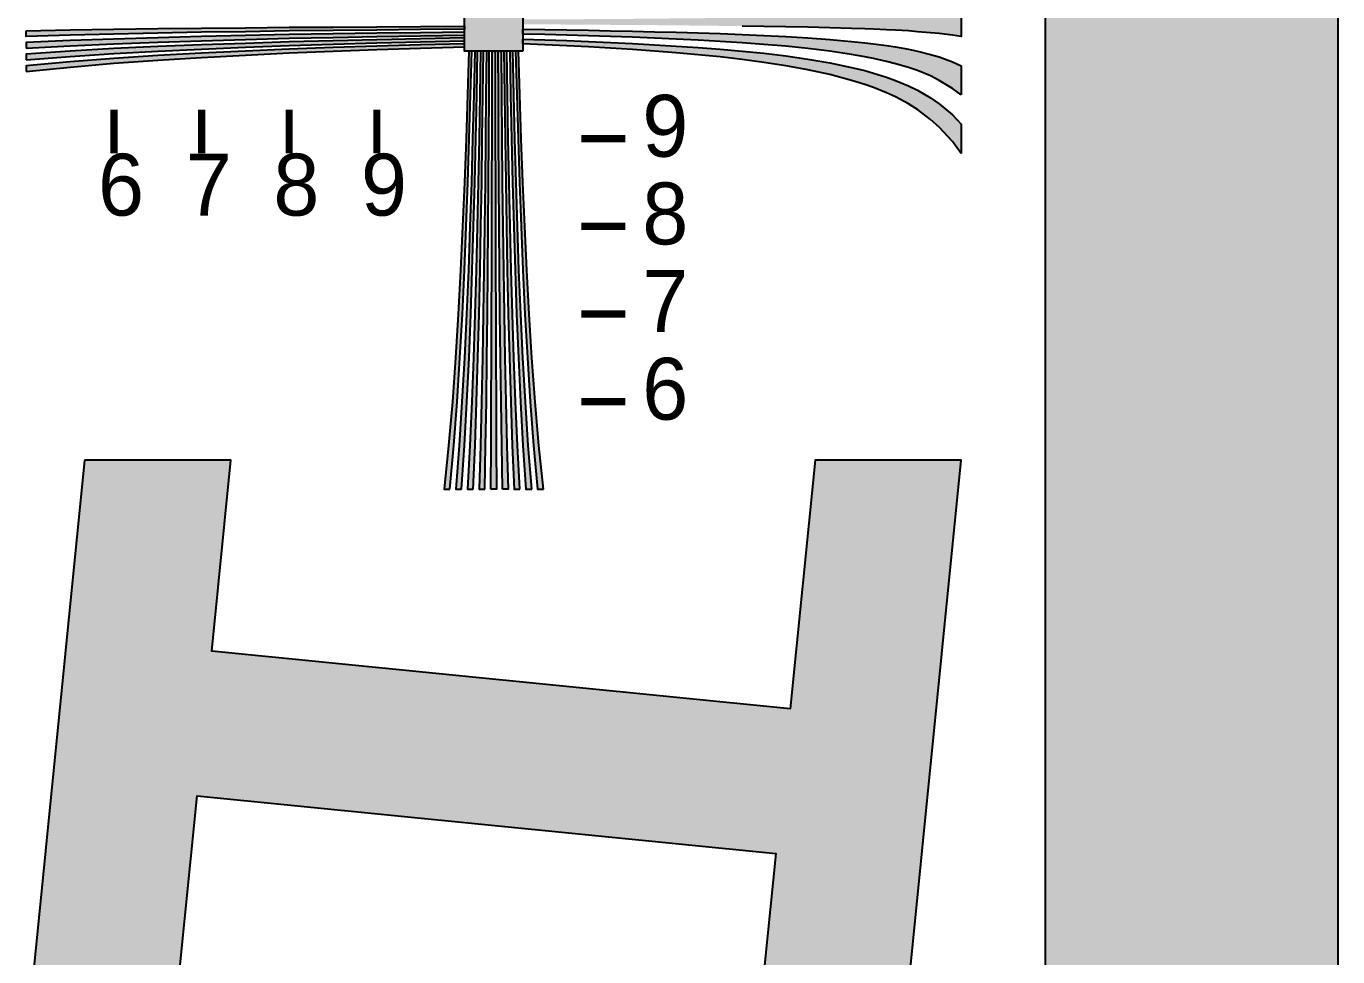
# Model space of a CAD drawing. Header units: millimetres. Extents: x 0 to 791, y 0 to 492.
# Drawn here: x 611.6 to 791.1, y 224.1 to 351.5 of the extents above; entities that cross this region are included whole.
import ezdxf

# ---------------------------------------------------------------- set-up
doc = ezdxf.new("R2010")
doc.units = ezdxf.units.MM
for name, color, linetype in [('FRAME', 7, 'Continuous'), ('LABELS', 7, 'Continuous'), ('PERIPHERY', 7, 'Continuous'), ('SFR', 7, 'Continuous')]:
    doc.layers.add(name, color=color, linetype=linetype)

msp = doc.modelspace()

# ---------------------------------------------------------------- hatches: boundary and pattern name
at = {"layer": 'FRAME', "true_color": 0x000000}
h = msp.add_hatch(color=7, dxfattribs=at)
h.dxf.hatch_style = 1
h.paths.add_polyline_path([(751.12, 452.12), (791.12, 452.12), (791.12, 52.13), (751.12, 52.13), (751.12, 452.12)])
at = {"layer": 'PERIPHERY', "true_color": 0x000000}
h = msp.add_hatch(color=7, dxfattribs=at)
h.dxf.hatch_style = 1
h.paths.add_polyline_path([(679.56, 348.13), (671.56, 348.13), (671.56, 356.12), (679.56, 356.12), (679.56, 348.13)])
h = msp.add_hatch(color=7, dxfattribs=at)
h.dxf.hatch_style = 1
h.paths.add_polyline_path([(739.56, 350.13), (738.36, 350.31), (736.56, 350.53), (735.36, 350.65), (733.56, 350.79), (732.36, 350.89), (730.56, 350.99), (729.36, 351.05), (727.56, 351.13), (726.36, 351.17), (724.56, 351.25), (721.56, 351.33), (718.56, 351.41), (715.56, 351.47), (712.56, 351.51), (709.56, 351.55), (706.56, 351.59), (703.56, 351.63), (700.56, 351.65), (697.56, 351.69), (694.56, 351.71), (691.56, 351.73), (688.56, 351.75), (685.56, 351.77), (682.56, 351.79), (679.56, 351.79), (679.56, 352.47), (682.56, 352.47), (685.56, 352.49), (688.56, 352.51), (691.56, 352.53), (694.56, 352.55), (697.56, 352.57), (700.56, 352.61), (703.56, 352.63), (706.56, 352.67), (709.56, 352.71), (712.56, 352.75), (715.56, 352.79), (718.56, 352.85), (721.56, 352.93), (724.56, 353.01), (726.36, 353.09), (727.56, 353.13), (729.36, 353.21), (730.56, 353.27), (732.36, 353.39), (733.56, 353.47), (735.36, 353.61), (736.56, 353.73), (738.36, 353.95), (739.56, 354.13), (739.56, 350.13)])
h = msp.add_hatch(color=7, dxfattribs=at)
h.dxf.hatch_style = 1
h.paths.add_polyline_path([(611.56, 350.93), (617.56, 351.03), (623.56, 351.13), (629.56, 351.21), (635.56, 351.27), (641.56, 351.33), (647.56, 351.39), (653.56, 351.43), (659.56, 351.47), (665.56, 351.49), (671.56, 351.53), (671.56, 351.13), (665.56, 351.07), (659.56, 351.01), (653.56, 350.95), (647.56, 350.89), (641.56, 350.79), (635.56, 350.71), (629.56, 350.59), (623.56, 350.47), (617.56, 350.31), (611.56, 350.13), (611.56, 350.93)])
h = msp.add_hatch(color=7, dxfattribs=at)
h.dxf.hatch_style = 1
h.paths.add_polyline_path([(611.56, 348.53), (617.56, 348.85), (623.56, 349.13), (629.56, 349.37), (635.56, 349.55), (641.56, 349.73), (647.56, 349.89), (653.56, 350.01), (659.56, 350.13), (665.56, 350.23), (671.56, 350.33), (671.56, 350.73), (665.56, 350.65), (659.56, 350.57), (653.56, 350.49), (647.56, 350.39), (641.56, 350.27), (635.56, 350.13), (629.56, 349.97), (623.56, 349.79), (617.56, 349.59), (611.56, 349.33), (611.56, 348.53)])
h = msp.add_hatch(color=7, dxfattribs=at)
h.dxf.hatch_style = 1
h.paths.add_polyline_path([(739.56, 342.13), (738.36, 343.03), (736.56, 344.13), (735.36, 344.73), (733.56, 345.47), (732.36, 345.89), (730.56, 346.41), (729.36, 346.73), (727.56, 347.13), (726.36, 347.37), (724.56, 347.69), (721.56, 348.13), (718.56, 348.49), (715.56, 348.79), (712.56, 349.05), (709.56, 349.27), (706.56, 349.47), (703.56, 349.63), (700.56, 349.77), (697.56, 349.91), (694.56, 350.03), (691.56, 350.13), (688.56, 350.23), (685.56, 350.31), (682.56, 350.39), (679.56, 350.47), (679.56, 351.13), (682.56, 351.09), (685.56, 351.03), (688.56, 350.99), (691.56, 350.93), (694.56, 350.87), (697.56, 350.79), (700.56, 350.71), (703.56, 350.63), (706.56, 350.53), (709.56, 350.41), (712.56, 350.29), (715.56, 350.13), (718.56, 349.95), (721.56, 349.73), (724.56, 349.47), (726.36, 349.27), (727.56, 349.13), (729.36, 348.89), (730.56, 348.71), (732.36, 348.39), (733.56, 348.13), (735.36, 347.69), (736.56, 347.33), (738.36, 346.67), (739.56, 346.13), (739.56, 342.13)])
h = msp.add_hatch(color=7, dxfattribs=at)
h.dxf.hatch_style = 1
h.paths.add_polyline_path([(611.56, 346.93), (617.56, 347.41), (623.56, 347.79), (629.56, 348.13), (635.56, 348.41), (641.56, 348.67), (647.56, 348.89), (653.56, 349.07), (659.56, 349.25), (665.56, 349.39), (671.56, 349.53), (671.56, 349.93), (665.56, 349.81), (659.56, 349.69), (653.56, 349.55), (647.56, 349.39), (641.56, 349.19), (635.56, 348.99), (629.56, 348.75), (623.56, 348.47), (617.56, 348.13), (611.56, 347.73), (611.56, 346.93)])
h = msp.add_hatch(color=7, dxfattribs=at)
h.dxf.hatch_style = 1
h.paths.add_polyline_path([(611.56, 345.33), (617.56, 345.95), (623.56, 346.47), (629.56, 346.89), (635.56, 347.27), (641.56, 347.59), (647.56, 347.89), (653.56, 348.13), (659.56, 348.35), (665.56, 348.55), (671.56, 348.73), (671.56, 349.13), (665.56, 348.97), (659.56, 348.79), (653.56, 348.61), (647.56, 348.39), (641.56, 348.13), (635.56, 347.85), (629.56, 347.51), (623.56, 347.13), (617.56, 346.67), (611.56, 346.13), (611.56, 345.33)])
h = msp.add_hatch(color=7, dxfattribs=at)
h.dxf.hatch_style = 1
h.paths.add_polyline_path([(739.56, 334.13), (738.36, 335.77), (736.56, 337.73), (735.36, 338.79), (733.56, 340.13), (732.36, 340.89), (730.56, 341.85), (729.36, 342.41), (727.56, 343.13), (726.36, 343.55), (724.56, 344.13), (721.56, 344.93), (718.56, 345.59), (715.56, 346.13), (712.56, 346.59), (709.56, 346.99), (706.56, 347.33), (703.56, 347.63), (700.56, 347.89), (697.56, 348.13), (694.56, 348.35), (691.56, 348.53), (688.56, 348.71), (685.56, 348.85), (682.56, 348.99), (679.56, 349.13), (679.56, 349.79), (682.56, 349.69), (685.56, 349.59), (688.56, 349.47), (691.56, 349.33), (694.56, 349.19), (697.56, 349.01), (700.56, 348.83), (703.56, 348.63), (706.56, 348.39), (709.56, 348.13), (712.56, 347.83), (715.56, 347.47), (718.56, 347.03), (721.56, 346.53), (724.56, 345.9), (726.36, 345.47), (727.56, 345.13), (729.36, 344.57), (730.56, 344.13), (732.36, 343.39), (733.56, 342.78), (735.36, 341.75), (736.56, 340.93), (738.36, 339.41), (739.56, 338.13), (739.56, 334.13)])
h = msp.add_hatch(color=7, dxfattribs=at)
h.dxf.hatch_style = 1
h.paths.add_polyline_path([(669.56, 288.13), (670.1, 294.13), (670.56, 300.13), (670.94, 306.13), (671.28, 312.13), (671.56, 318.13), (671.8, 324.13), (672.04, 330.13), (672.22, 336.13), (672.4, 342.13), (672.56, 348.13), (672.16, 348.13), (671.98, 342.13), (671.78, 336.13), (671.56, 330.13), (671.3, 324.13), (671.02, 318.13), (670.7, 312.13), (670.32, 306.13), (669.9, 300.13), (669.38, 294.13), (668.76, 288.13), (669.56, 288.13)])
h = msp.add_hatch(color=7, dxfattribs=at)
h.dxf.hatch_style = 1
h.paths.add_polyline_path([(671.16, 288.13), (671.56, 294.13), (671.9, 300.13), (672.18, 306.13), (672.42, 312.13), (672.62, 318.13), (672.8, 324.13), (672.98, 330.13), (673.12, 336.13), (673.24, 342.13), (673.36, 348.13), (672.96, 348.13), (672.82, 342.13), (672.68, 336.13), (672.5, 330.13), (672.3, 324.13), (672.1, 318.13), (671.84, 312.13), (671.56, 306.13), (671.22, 300.13), (670.84, 294.13), (670.36, 288.13), (671.16, 288.13)])
h = msp.add_hatch(color=7, dxfattribs=at)
h.dxf.hatch_style = 1
h.paths.add_polyline_path([(672.76, 288.13), (673.02, 294.13), (673.22, 300.13), (673.4, 306.13), (673.56, 312.13), (673.7, 318.13), (673.8, 324.13), (673.92, 330.13), (674, 336.13), (674.08, 342.13), (674.16, 348.13), (673.76, 348.13), (673.66, 342.13), (673.56, 336.13), (673.44, 330.13), (673.3, 324.13), (673.16, 318.13), (672.98, 312.13), (672.8, 306.13), (672.56, 300.13), (672.28, 294.13), (671.96, 288.13), (672.76, 288.13)])
h = msp.add_hatch(color=7, dxfattribs=at)
h.dxf.hatch_style = 1
h.paths.add_polyline_path([(674.36, 288.13), (674.46, 294.13), (674.56, 300.13), (674.64, 306.13), (674.7, 312.13), (674.76, 318.13), (674.8, 324.13), (674.86, 330.13), (674.9, 336.13), (674.92, 342.13), (674.96, 348.13), (674.56, 348.13), (674.5, 342.13), (674.44, 336.13), (674.38, 330.13), (674.3, 324.13), (674.22, 318.13), (674.14, 312.13), (674.02, 306.13), (673.9, 300.13), (673.74, 294.13), (673.56, 288.13), (674.36, 288.13)])
h = msp.add_hatch(color=7, dxfattribs=at)
h.dxf.hatch_style = 1
h.paths.add_polyline_path([(675.16, 288.13), (675.2, 294.13), (675.22, 300.13), (675.26, 306.13), (675.28, 312.13), (675.3, 318.13), (675.3, 324.13), (675.32, 330.13), (675.34, 336.13), (675.34, 342.13), (675.36, 348.13), (675.76, 348.13), (675.78, 342.13), (675.78, 336.13), (675.8, 330.13), (675.8, 324.13), (675.82, 318.13), (675.84, 312.13), (675.86, 306.13), (675.9, 300.13), (675.92, 294.13), (675.96, 288.13), (675.16, 288.13)])
h = msp.add_hatch(color=7, dxfattribs=at)
h.dxf.hatch_style = 1
h.paths.add_polyline_path([(676.76, 288.13), (676.66, 294.13), (676.56, 300.13), (676.48, 306.13), (676.42, 312.13), (676.36, 318.13), (676.3, 324.13), (676.26, 330.13), (676.22, 336.13), (676.2, 342.13), (676.16, 348.13), (676.56, 348.13), (676.62, 342.13), (676.68, 336.13), (676.74, 330.13), (676.8, 324.13), (676.9, 318.13), (676.98, 312.13), (677.1, 306.13), (677.22, 300.13), (677.38, 294.13), (677.56, 288.13), (676.76, 288.13)])
h = msp.add_hatch(color=7, dxfattribs=at)
h.dxf.hatch_style = 1
h.paths.add_polyline_path([(679.16, 288.13), (678.84, 294.13), (678.56, 300.13), (678.32, 306.13), (678.14, 312.13), (677.96, 318.13), (677.8, 324.13), (677.68, 330.13), (677.56, 336.13), (677.46, 342.13), (677.36, 348.13), (676.96, 348.13), (677.04, 342.13), (677.12, 336.13), (677.2, 330.13), (677.3, 324.13), (677.42, 318.13), (677.56, 312.13), (677.72, 306.13), (677.9, 300.13), (678.1, 294.13), (678.36, 288.13), (679.16, 288.13)])
h = msp.add_hatch(color=7, dxfattribs=at)
h.dxf.hatch_style = 1
h.paths.add_polyline_path([(680.76, 288.13), (680.28, 294.13), (679.9, 300.13), (679.56, 306.13), (679.28, 312.13), (679.02, 318.13), (678.8, 324.13), (678.62, 330.13), (678.44, 336.13), (678.3, 342.13), (678.16, 348.13), (677.76, 348.13), (677.88, 342.13), (678, 336.13), (678.14, 330.13), (678.3, 324.13), (678.5, 318.13), (678.7, 312.13), (678.94, 306.13), (679.22, 300.13), (679.56, 294.13), (679.96, 288.13), (680.76, 288.13)])
h = msp.add_hatch(color=7, dxfattribs=at)
h.dxf.hatch_style = 1
h.paths.add_polyline_path([(682.36, 288.13), (681.74, 294.13), (681.22, 300.13), (680.8, 306.13), (680.42, 312.13), (680.1, 318.13), (679.8, 324.13), (679.56, 330.13), (679.34, 336.13), (679.14, 342.13), (678.96, 348.13), (678.56, 348.13), (678.72, 342.13), (678.9, 336.13), (679.08, 330.13), (679.3, 324.13), (679.56, 318.13), (679.84, 312.13), (680.18, 306.13), (680.56, 300.13), (681.02, 294.13), (681.56, 288.13), (682.36, 288.13)])
at = {"layer": 'SFR', "true_color": 0x000000}
h = msp.add_hatch(color=7, dxfattribs=at)
h.dxf.hatch_style = 1
h.paths.add_polyline_path([(619.56, 292.12), (611.56, 212.12), (631.56, 212.12), (634.97, 246.18), (714.17, 238.26), (711.56, 212.12), (731.56, 212.12), (739.56, 292.12), (719.56, 292.12), (716.15, 258.06), (636.95, 265.99), (639.56, 292.12), (619.56, 292.12), (619.56, 292.12)])

# ---------------------------------------------------------------- linework, layer by layer
at = {"layer": 'FRAME', "color": 250}
msp.add_lwpolyline([(751.12, 452.12), (791.12, 452.12), (791.12, 52.13), (751.12, 52.13), (751.12, 452.12)], close=True, dxfattribs=at)
at = {"layer": 'FRAME', "color": 250, "true_color": 0x000000}
for points in [[(751.12, 452.12), (751.12, 52.13), (791.12, 52.13)], [(791.12, 52.13), (791.12, 452.12), (751.12, 452.12)]]:
    msp.add_solid(points, dxfattribs=at)
at = {"layer": 'PERIPHERY', "color": 250}
for points in [[(679.56, 348.13), (671.56, 348.13), (671.56, 356.12), (679.56, 356.12), (679.56, 348.13)], [(611.56, 350.93), (617.56, 351.03), (623.56, 351.13), (629.56, 351.21), (635.56, 351.27), (641.56, 351.33), (647.56, 351.39), (653.56, 351.43), (659.56, 351.47), (665.56, 351.49), (671.56, 351.53), (671.56, 351.13), (665.56, 351.07), (659.56, 351.01), (653.56, 350.95), (647.56, 350.89), (641.56, 350.79), (635.56, 350.71), (629.56, 350.59), (623.56, 350.47), (617.56, 350.31), (611.56, 350.13), (611.56, 350.93)], [(611.56, 348.53), (617.56, 348.85), (623.56, 349.13), (629.56, 349.37), (635.56, 349.55), (641.56, 349.73), (647.56, 349.89), (653.56, 350.01), (659.56, 350.13), (665.56, 350.23), (671.56, 350.33), (671.56, 350.73), (665.56, 350.65), (659.56, 350.57), (653.56, 350.49), (647.56, 350.39), (641.56, 350.27), (635.56, 350.13), (629.56, 349.97), (623.56, 349.79), (617.56, 349.59), (611.56, 349.33), (611.56, 348.53)], [(739.56, 342.13), (738.36, 343.03), (736.56, 344.13), (735.36, 344.73), (733.56, 345.47), (732.36, 345.89), (730.56, 346.41), (729.36, 346.73), (727.56, 347.13), (726.36, 347.37), (724.56, 347.69), (721.56, 348.13), (718.56, 348.49), (715.56, 348.79), (712.56, 349.05), (709.56, 349.27), (706.56, 349.47), (703.56, 349.63), (700.56, 349.77), (697.56, 349.91), (694.56, 350.03), (691.56, 350.13), (688.56, 350.23), (685.56, 350.31), (682.56, 350.39), (679.56, 350.47), (679.56, 351.13), (682.56, 351.09), (685.56, 351.03), (688.56, 350.99), (691.56, 350.93), (694.56, 350.87), (697.56, 350.79), (700.56, 350.71), (703.56, 350.63), (706.56, 350.53), (709.56, 350.41), (712.56, 350.29), (715.56, 350.13), (718.56, 349.95), (721.56, 349.73), (724.56, 349.47), (726.36, 349.27), (727.56, 349.13), (729.36, 348.89), (730.56, 348.71), (732.36, 348.39), (733.56, 348.13), (735.36, 347.69), (736.56, 347.33), (738.36, 346.67), (739.56, 346.13), (739.56, 342.13)], [(611.56, 346.93), (617.56, 347.41), (623.56, 347.79), (629.56, 348.13), (635.56, 348.41), (641.56, 348.67), (647.56, 348.89), (653.56, 349.07), (659.56, 349.25), (665.56, 349.39), (671.56, 349.53), (671.56, 349.93), (665.56, 349.81), (659.56, 349.69), (653.56, 349.55), (647.56, 349.39), (641.56, 349.19), (635.56, 348.99), (629.56, 348.75), (623.56, 348.47), (617.56, 348.13), (611.56, 347.73), (611.56, 346.93)], [(611.56, 345.33), (617.56, 345.95), (623.56, 346.47), (629.56, 346.89), (635.56, 347.27), (641.56, 347.59), (647.56, 347.89), (653.56, 348.13), (659.56, 348.35), (665.56, 348.55), (671.56, 348.73), (671.56, 349.13), (665.56, 348.97), (659.56, 348.79), (653.56, 348.61), (647.56, 348.39), (641.56, 348.13), (635.56, 347.85), (629.56, 347.51), (623.56, 347.13), (617.56, 346.67), (611.56, 346.13), (611.56, 345.33)], [(739.56, 334.13), (738.36, 335.77), (736.56, 337.73), (735.36, 338.79), (733.56, 340.13), (732.36, 340.89), (730.56, 341.85), (729.36, 342.41), (727.56, 343.13), (726.36, 343.55), (724.56, 344.13), (721.56, 344.93), (718.56, 345.59), (715.56, 346.13), (712.56, 346.59), (709.56, 346.99), (706.56, 347.33), (703.56, 347.63), (700.56, 347.89), (697.56, 348.13), (694.56, 348.35), (691.56, 348.53), (688.56, 348.71), (685.56, 348.85), (682.56, 348.99), (679.56, 349.13), (679.56, 349.79), (682.56, 349.69), (685.56, 349.59), (688.56, 349.47), (691.56, 349.33), (694.56, 349.19), (697.56, 349.01), (700.56, 348.83), (703.56, 348.63), (706.56, 348.39), (709.56, 348.13), (712.56, 347.83), (715.56, 347.47), (718.56, 347.03), (721.56, 346.53), (724.56, 345.9), (726.36, 345.47), (727.56, 345.13), (729.36, 344.57), (730.56, 344.13), (732.36, 343.39), (733.56, 342.78), (735.36, 341.75), (736.56, 340.93), (738.36, 339.41), (739.56, 338.13), (739.56, 334.13)], [(669.56, 288.13), (670.1, 294.13), (670.56, 300.13), (670.94, 306.13), (671.28, 312.13), (671.56, 318.13), (671.8, 324.13), (672.04, 330.13), (672.22, 336.13), (672.4, 342.13), (672.56, 348.13), (672.16, 348.13), (671.98, 342.13), (671.78, 336.13), (671.56, 330.13), (671.3, 324.13), (671.02, 318.13), (670.7, 312.13), (670.32, 306.13), (669.9, 300.13), (669.38, 294.13), (668.76, 288.13), (669.56, 288.13)], [(671.16, 288.13), (671.56, 294.13), (671.9, 300.13), (672.18, 306.13), (672.42, 312.13), (672.62, 318.13), (672.8, 324.13), (672.98, 330.13), (673.12, 336.13), (673.24, 342.13), (673.36, 348.13), (672.96, 348.13), (672.82, 342.13), (672.68, 336.13), (672.5, 330.13), (672.3, 324.13), (672.1, 318.13), (671.84, 312.13), (671.56, 306.13), (671.22, 300.13), (670.84, 294.13), (670.36, 288.13), (671.16, 288.13)], [(672.76, 288.13), (673.02, 294.13), (673.22, 300.13), (673.4, 306.13), (673.56, 312.13), (673.7, 318.13), (673.8, 324.13), (673.92, 330.13), (674, 336.13), (674.08, 342.13), (674.16, 348.13), (673.76, 348.13), (673.66, 342.13), (673.56, 336.13), (673.44, 330.13), (673.3, 324.13), (673.16, 318.13), (672.98, 312.13), (672.8, 306.13), (672.56, 300.13), (672.28, 294.13), (671.96, 288.13), (672.76, 288.13)], [(674.36, 288.13), (674.46, 294.13), (674.56, 300.13), (674.64, 306.13), (674.7, 312.13), (674.76, 318.13), (674.8, 324.13), (674.86, 330.13), (674.9, 336.13), (674.92, 342.13), (674.96, 348.13), (674.56, 348.13), (674.5, 342.13), (674.44, 336.13), (674.38, 330.13), (674.3, 324.13), (674.22, 318.13), (674.14, 312.13), (674.02, 306.13), (673.9, 300.13), (673.74, 294.13), (673.56, 288.13), (674.36, 288.13)], [(675.16, 288.13), (675.2, 294.13), (675.22, 300.13), (675.26, 306.13), (675.28, 312.13), (675.3, 318.13), (675.3, 324.13), (675.32, 330.13), (675.34, 336.13), (675.34, 342.13), (675.36, 348.13), (675.76, 348.13), (675.78, 342.13), (675.78, 336.13), (675.8, 330.13), (675.8, 324.13), (675.82, 318.13), (675.84, 312.13), (675.86, 306.13), (675.9, 300.13), (675.92, 294.13), (675.96, 288.13), (675.16, 288.13)], [(676.76, 288.13), (676.66, 294.13), (676.56, 300.13), (676.48, 306.13), (676.42, 312.13), (676.36, 318.13), (676.3, 324.13), (676.26, 330.13), (676.22, 336.13), (676.2, 342.13), (676.16, 348.13), (676.56, 348.13), (676.62, 342.13), (676.68, 336.13), (676.74, 330.13), (676.8, 324.13), (676.9, 318.13), (676.98, 312.13), (677.1, 306.13), (677.22, 300.13), (677.38, 294.13), (677.56, 288.13), (676.76, 288.13)], [(679.16, 288.13), (678.84, 294.13), (678.56, 300.13), (678.32, 306.13), (678.14, 312.13), (677.96, 318.13), (677.8, 324.13), (677.68, 330.13), (677.56, 336.13), (677.46, 342.13), (677.36, 348.13), (676.96, 348.13), (677.04, 342.13), (677.12, 336.13), (677.2, 330.13), (677.3, 324.13), (677.42, 318.13), (677.56, 312.13), (677.72, 306.13), (677.9, 300.13), (678.1, 294.13), (678.36, 288.13), (679.16, 288.13)], [(680.76, 288.13), (680.28, 294.13), (679.9, 300.13), (679.56, 306.13), (679.28, 312.13), (679.02, 318.13), (678.8, 324.13), (678.62, 330.13), (678.44, 336.13), (678.3, 342.13), (678.16, 348.13), (677.76, 348.13), (677.88, 342.13), (678, 336.13), (678.14, 330.13), (678.3, 324.13), (678.5, 318.13), (678.7, 312.13), (678.94, 306.13), (679.22, 300.13), (679.56, 294.13), (679.96, 288.13), (680.76, 288.13)], [(682.36, 288.13), (681.74, 294.13), (681.22, 300.13), (680.8, 306.13), (680.42, 312.13), (680.1, 318.13), (679.8, 324.13), (679.56, 330.13), (679.34, 336.13), (679.14, 342.13), (678.96, 348.13), (678.56, 348.13), (678.72, 342.13), (678.9, 336.13), (679.08, 330.13), (679.3, 324.13), (679.56, 318.13), (679.84, 312.13), (680.18, 306.13), (680.56, 300.13), (681.02, 294.13), (681.56, 288.13), (682.36, 288.13)]]:
    msp.add_lwpolyline(points, close=True, dxfattribs=at)
msp.add_lwpolyline([(739.56, 354.13), (739.56, 350.13), (739.56, 350.13), (738.36, 350.31), (736.56, 350.53), (735.36, 350.65), (733.56, 350.79), (732.36, 350.89), (730.56, 350.99), (729.36, 351.05), (727.56, 351.13), (726.36, 351.17), (724.56, 351.25), (721.56, 351.33), (718.56, 351.41), (715.56, 351.47), (712.56, 351.51), (709.56, 351.55)], dxfattribs=at)
at = {"layer": 'PERIPHERY', "color": 250, "lineweight": 35, "const_width": 1}
for points in [[(623.56, 340.13), (623.56, 334.13)], [(635.56, 340.13), (635.56, 334.13)], [(647.56, 340.13), (647.56, 334.13)], [(659.56, 340.13), (659.56, 334.13)], [(687.56, 336.13), (693.56, 336.13)], [(687.56, 324.13), (693.56, 324.13)], [(687.56, 312.13), (693.56, 312.13)], [(687.56, 300.13), (693.56, 300.13)]]:
    msp.add_lwpolyline(points, dxfattribs=at)
at = {"layer": 'PERIPHERY', "color": 250, "true_color": 0x000000}
for points in [[(679.56, 348.13), (679.56, 356.12), (671.56, 356.12)], [(671.56, 356.12), (671.56, 348.13), (679.56, 348.13)], [(739.56, 350.13), (738.36, 353.95), (736.56, 353.73)], [(739.56, 350.13), (739.56, 354.13), (738.36, 353.95)], [(721.56, 352.93), (709.56, 351.55), (712.56, 351.51)], [(721.56, 352.93), (712.56, 351.51), (715.56, 351.47)], [(721.56, 352.93), (715.56, 351.47), (718.56, 351.41)], [(721.56, 352.93), (718.56, 351.41), (721.56, 351.33)], [(739.56, 350.13), (724.56, 353.01), (721.56, 352.93)], [(721.56, 352.93), (721.56, 351.33), (724.56, 351.25)], [(721.56, 352.93), (724.56, 351.25), (726.36, 351.17)], [(721.56, 352.93), (726.36, 351.17), (727.56, 351.13)], [(721.56, 352.93), (727.56, 351.13), (729.36, 351.05)], [(721.56, 352.93), (729.36, 351.05), (730.56, 350.99)], [(721.56, 352.93), (730.56, 350.99), (732.36, 350.89)], [(721.56, 352.93), (732.36, 350.89), (733.56, 350.79)], [(721.56, 352.93), (733.56, 350.79), (735.36, 350.65)], [(721.56, 352.93), (735.36, 350.65), (736.56, 350.53)], [(721.56, 352.93), (736.56, 350.53), (738.36, 350.31)], [(721.56, 352.93), (738.36, 350.31), (739.56, 350.13)], [(739.56, 350.13), (726.36, 353.09), (724.56, 353.01)], [(739.56, 350.13), (727.56, 353.13), (726.36, 353.09)], [(739.56, 350.13), (729.36, 353.21), (727.56, 353.13)], [(739.56, 350.13), (730.56, 353.27), (729.36, 353.21)], [(739.56, 350.13), (732.36, 353.39), (730.56, 353.27)], [(739.56, 350.13), (733.56, 353.47), (732.36, 353.39)], [(739.56, 350.13), (735.36, 353.61), (733.56, 353.47)], [(739.56, 350.13), (736.56, 353.73), (735.36, 353.61)], [(611.56, 350.93), (671.56, 351.13), (671.56, 351.53)], [(611.56, 350.93), (671.56, 351.53), (665.56, 351.49)], [(611.56, 350.93), (665.56, 351.49), (659.56, 351.47)], [(611.56, 350.93), (659.56, 351.47), (653.56, 351.43)], [(611.56, 350.93), (653.56, 351.43), (647.56, 351.39)], [(611.56, 350.93), (647.56, 351.39), (641.56, 351.33)], [(611.56, 350.93), (641.56, 351.33), (635.56, 351.27)], [(611.56, 350.93), (635.56, 351.27), (629.56, 351.21)], [(629.56, 351.21), (617.56, 351.03), (611.56, 350.93)], [(611.56, 350.93), (665.56, 351.07), (671.56, 351.13)], [(611.56, 350.93), (659.56, 351.01), (665.56, 351.07)], [(611.56, 350.93), (653.56, 350.95), (659.56, 351.01)], [(611.56, 350.93), (647.56, 350.89), (653.56, 350.95)], [(611.56, 350.93), (611.56, 350.13), (617.56, 350.31)], [(611.56, 350.93), (617.56, 350.31), (623.56, 350.47)], [(611.56, 350.93), (623.56, 350.47), (629.56, 350.59)], [(611.56, 350.93), (629.56, 350.59), (635.56, 350.71)], [(611.56, 350.93), (635.56, 350.71), (641.56, 350.79)], [(611.56, 350.93), (641.56, 350.79), (647.56, 350.89)], [(611.56, 349.33), (671.56, 350.33), (671.56, 350.73)], [(611.56, 349.33), (671.56, 350.73), (665.56, 350.65)], [(611.56, 349.33), (665.56, 350.65), (659.56, 350.57)], [(611.56, 349.33), (659.56, 350.57), (653.56, 350.49)], [(611.56, 349.33), (653.56, 350.49), (647.56, 350.39)], [(611.56, 349.33), (647.56, 350.39), (641.56, 350.27)], [(611.56, 349.33), (665.56, 350.23), (671.56, 350.33)], [(611.56, 349.33), (641.56, 350.27), (635.56, 350.13)], [(611.56, 349.33), (659.56, 350.13), (665.56, 350.23)], [(629.56, 351.21), (623.56, 351.13), (617.56, 351.03)], [(732.36, 348.39), (682.56, 351.09), (679.56, 351.13)], [(679.56, 351.13), (679.56, 350.47), (682.56, 350.39)], [(679.56, 351.13), (682.56, 350.39), (685.56, 350.31)], [(679.56, 351.13), (685.56, 350.31), (688.56, 350.23)], [(679.56, 351.13), (688.56, 350.23), (691.56, 350.13)], [(679.56, 351.13), (691.56, 350.13), (694.56, 350.03)], [(679.56, 351.13), (694.56, 350.03), (697.56, 349.91)], [(732.36, 348.39), (679.56, 351.13), (697.56, 349.91)], [(732.36, 348.39), (685.56, 351.03), (682.56, 351.09)], [(732.36, 348.39), (688.56, 350.99), (685.56, 351.03)], [(732.36, 348.39), (691.56, 350.93), (688.56, 350.99)], [(732.36, 348.39), (694.56, 350.87), (691.56, 350.93)], [(732.36, 348.39), (697.56, 350.79), (694.56, 350.87)], [(732.36, 348.39), (700.56, 350.71), (697.56, 350.79)], [(732.36, 348.39), (703.56, 350.63), (700.56, 350.71)], [(732.36, 348.39), (706.56, 350.53), (703.56, 350.63)], [(732.36, 348.39), (709.56, 350.41), (706.56, 350.53)], [(732.36, 348.39), (712.56, 350.29), (709.56, 350.41)], [(732.36, 348.39), (715.56, 350.13), (712.56, 350.29)], [(611.56, 349.33), (653.56, 350.01), (659.56, 350.13)], [(611.56, 349.33), (635.56, 350.13), (629.56, 349.97)], [(611.56, 349.33), (647.56, 349.89), (653.56, 350.01)], [(611.56, 349.33), (629.56, 349.97), (623.56, 349.79)], [(611.56, 347.73), (647.56, 348.89), (671.56, 349.93)], [(611.56, 347.73), (671.56, 349.93), (665.56, 349.81)], [(611.56, 349.33), (641.56, 349.73), (647.56, 349.89)], [(611.56, 347.73), (665.56, 349.81), (659.56, 349.69)], [(623.56, 349.79), (617.56, 349.59), (611.56, 349.33)], [(611.56, 349.33), (635.56, 349.55), (641.56, 349.73)], [(611.56, 347.73), (659.56, 349.69), (653.56, 349.55)], [(611.56, 347.73), (653.56, 349.55), (647.56, 349.39)], [(611.56, 349.33), (629.56, 349.37), (635.56, 349.55)], [(611.56, 347.73), (647.56, 349.39), (641.56, 349.19)], [(611.56, 349.33), (623.56, 349.13), (629.56, 349.37)], [(611.56, 349.33), (611.56, 348.53), (617.56, 348.85)], [(611.56, 349.33), (617.56, 348.85), (623.56, 349.13)], [(611.56, 347.73), (641.56, 349.19), (635.56, 348.99)], [(611.56, 346.13), (647.56, 347.89), (671.56, 349.13)], [(611.56, 346.13), (671.56, 349.13), (665.56, 348.97)], [(611.56, 347.73), (635.56, 348.99), (629.56, 348.75)], [(611.56, 346.13), (665.56, 348.97), (659.56, 348.79)], [(611.56, 347.73), (641.56, 348.67), (647.56, 348.89)], [(611.56, 346.13), (659.56, 348.79), (653.56, 348.61)], [(611.56, 347.73), (629.56, 348.75), (623.56, 348.47)], [(611.56, 347.73), (635.56, 348.41), (641.56, 348.67)], [(611.56, 346.13), (653.56, 348.61), (647.56, 348.39)], [(623.56, 348.47), (617.56, 348.13), (611.56, 347.73)], [(611.56, 347.73), (629.56, 348.13), (635.56, 348.41)], [(611.56, 346.13), (647.56, 348.39), (641.56, 348.13)], [(647.56, 348.89), (659.56, 349.25), (671.56, 349.93)], [(647.56, 348.89), (653.56, 349.07), (659.56, 349.25)], [(647.56, 347.89), (653.56, 348.13), (671.56, 349.13)], [(653.56, 348.13), (659.56, 348.35), (671.56, 349.13)], [(659.56, 349.25), (665.56, 349.39), (671.56, 349.93)], [(659.56, 348.35), (665.56, 348.55), (671.56, 349.13)], [(665.56, 349.39), (671.56, 349.53), (671.56, 349.93)], [(665.56, 348.55), (671.56, 348.73), (671.56, 349.13)], [(703.56, 348.63), (682.56, 349.69), (679.56, 349.79)], [(703.56, 348.63), (679.56, 349.79), (679.56, 349.13)], [(703.56, 348.63), (679.56, 349.13), (682.56, 348.99)], [(703.56, 348.63), (685.56, 349.59), (682.56, 349.69)], [(703.56, 348.63), (682.56, 348.99), (685.56, 348.85)], [(703.56, 348.63), (688.56, 349.47), (685.56, 349.59)], [(703.56, 348.63), (685.56, 348.85), (688.56, 348.71)], [(703.56, 348.63), (691.56, 349.33), (688.56, 349.47)], [(703.56, 348.63), (688.56, 348.71), (691.56, 348.53)], [(703.56, 348.63), (694.56, 349.19), (691.56, 349.33)], [(703.56, 348.63), (691.56, 348.53), (694.56, 348.35)], [(703.56, 348.63), (697.56, 349.01), (694.56, 349.19)], [(703.56, 348.63), (694.56, 348.35), (697.56, 348.13)], [(732.36, 348.39), (697.56, 349.91), (700.56, 349.77)], [(703.56, 348.63), (700.56, 348.83), (697.56, 349.01)], [(703.56, 348.63), (697.56, 348.13), (700.56, 347.89)], [(732.36, 348.39), (700.56, 349.77), (703.56, 349.63)], [(703.56, 348.63), (700.56, 347.89), (703.56, 347.63)], [(732.36, 348.39), (703.56, 349.63), (706.56, 349.47)], [(733.56, 342.78), (706.56, 348.39), (703.56, 348.63)], [(703.56, 348.63), (703.56, 347.63), (706.56, 347.33)], [(703.56, 348.63), (706.56, 347.33), (709.56, 346.99)], [(703.56, 348.63), (709.56, 346.99), (712.56, 346.59)], [(703.56, 348.63), (712.56, 346.59), (715.56, 346.13)], [(703.56, 348.63), (715.56, 346.13), (718.56, 345.59)], [(733.56, 342.78), (703.56, 348.63), (718.56, 345.59)], [(732.36, 348.39), (706.56, 349.47), (709.56, 349.27)], [(733.56, 342.78), (709.56, 348.13), (706.56, 348.39)], [(732.36, 348.39), (709.56, 349.27), (712.56, 349.05)], [(732.36, 348.39), (712.56, 349.05), (715.56, 348.79)], [(732.36, 348.39), (718.56, 349.95), (715.56, 350.13)], [(732.36, 348.39), (715.56, 348.79), (718.56, 348.49)], [(732.36, 348.39), (721.56, 349.73), (718.56, 349.95)], [(732.36, 348.39), (718.56, 348.49), (721.56, 348.13)], [(732.36, 348.39), (724.56, 349.47), (721.56, 349.73)], [(732.36, 348.39), (721.56, 348.13), (724.56, 347.69)], [(732.36, 348.39), (726.36, 349.27), (724.56, 349.47)], [(732.36, 348.39), (724.56, 347.69), (726.36, 347.37)], [(732.36, 348.39), (727.56, 349.13), (726.36, 349.27)], [(732.36, 348.39), (726.36, 347.37), (727.56, 347.13)], [(732.36, 348.39), (729.36, 348.89), (727.56, 349.13)], [(732.36, 348.39), (727.56, 347.13), (729.36, 346.73)], [(732.36, 348.39), (730.56, 348.71), (729.36, 348.89)], [(732.36, 348.39), (729.36, 346.73), (730.56, 346.41)], [(732.36, 348.39), (730.56, 346.41), (732.36, 345.89)], [(739.56, 342.13), (733.56, 348.13), (732.36, 348.39)], [(732.36, 348.39), (732.36, 345.89), (733.56, 345.47)], [(732.36, 348.39), (733.56, 345.47), (735.36, 344.73)], [(732.36, 348.39), (735.36, 344.73), (736.56, 344.13)], [(732.36, 348.39), (736.56, 344.13), (738.36, 343.03)], [(732.36, 348.39), (738.36, 343.03), (739.56, 342.13)], [(611.56, 346.13), (641.56, 348.13), (635.56, 347.85)], [(611.56, 347.73), (623.56, 347.79), (629.56, 348.13)], [(611.56, 346.13), (641.56, 347.59), (647.56, 347.89)], [(611.56, 346.13), (635.56, 347.85), (629.56, 347.51)], [(611.56, 347.73), (617.56, 347.41), (623.56, 347.79)], [(611.56, 347.73), (611.56, 346.93), (617.56, 347.41)], [(611.56, 346.13), (635.56, 347.27), (641.56, 347.59)], [(611.56, 346.13), (629.56, 347.51), (623.56, 347.13)], [(611.56, 346.13), (629.56, 346.89), (635.56, 347.27)], [(623.56, 347.13), (617.56, 346.67), (611.56, 346.13)], [(611.56, 346.13), (623.56, 346.47), (629.56, 346.89)], [(671.28, 312.13), (672.4, 342.13), (672.56, 348.13)], [(671.28, 312.13), (672.56, 348.13), (672.16, 348.13)], [(671.28, 312.13), (672.16, 348.13), (671.98, 342.13)], [(672.42, 312.13), (673.24, 342.13), (673.36, 348.13)], [(672.42, 312.13), (673.36, 348.13), (672.96, 348.13)], [(672.42, 312.13), (672.96, 348.13), (672.82, 342.13)], [(673.7, 318.13), (673.76, 348.13), (673.66, 342.13)], [(673.7, 318.13), (674.08, 342.13), (674.16, 348.13)], [(673.7, 318.13), (674.16, 348.13), (673.76, 348.13)], [(674.86, 330.13), (674.56, 348.13), (674.5, 342.13)], [(674.92, 342.13), (674.96, 348.13), (674.56, 348.13)], [(674.86, 330.13), (674.92, 342.13), (674.56, 348.13)], [(675.16, 288.13), (675.78, 342.13), (675.76, 348.13)], [(675.76, 348.13), (675.2, 294.13), (675.16, 288.13)], [(675.76, 348.13), (675.22, 300.13), (675.2, 294.13)], [(675.76, 348.13), (675.26, 306.13), (675.22, 300.13)], [(675.76, 348.13), (675.28, 312.13), (675.26, 306.13)], [(675.76, 348.13), (675.3, 318.13), (675.28, 312.13)], [(675.76, 348.13), (675.32, 330.13), (675.3, 324.13)], [(675.76, 348.13), (675.3, 324.13), (675.3, 318.13)], [(675.76, 348.13), (675.34, 336.13), (675.32, 330.13)], [(675.76, 348.13), (675.36, 348.13), (675.34, 342.13)], [(675.76, 348.13), (675.34, 342.13), (675.34, 336.13)], [(676.76, 288.13), (676.56, 348.13), (676.16, 348.13)], [(676.76, 288.13), (676.16, 348.13), (676.2, 342.13)], [(676.76, 288.13), (676.62, 342.13), (676.56, 348.13)], [(678.36, 288.13), (677.36, 348.13), (676.96, 348.13)], [(678.36, 288.13), (676.96, 348.13), (677.04, 342.13)], [(678.36, 288.13), (677.46, 342.13), (677.36, 348.13)], [(678.3, 342.13), (678.16, 348.13), (677.76, 348.13)], [(678.44, 336.13), (678.3, 342.13), (677.76, 348.13)], [(678.8, 324.13), (678.44, 336.13), (677.76, 348.13)], [(679.96, 288.13), (678.8, 324.13), (677.76, 348.13)], [(679.96, 288.13), (677.76, 348.13), (677.88, 342.13)], [(679.14, 342.13), (678.96, 348.13), (678.56, 348.13)], [(679.34, 336.13), (679.14, 342.13), (678.56, 348.13)], [(679.56, 330.13), (679.34, 336.13), (678.56, 348.13)], [(679.8, 324.13), (679.56, 330.13), (678.56, 348.13)], [(681.56, 288.13), (679.8, 324.13), (678.56, 348.13)], [(681.56, 288.13), (678.56, 348.13), (678.72, 342.13)], [(733.56, 342.78), (712.56, 347.83), (709.56, 348.13)], [(733.56, 342.78), (715.56, 347.47), (712.56, 347.83)], [(733.56, 342.78), (718.56, 347.03), (715.56, 347.47)], [(733.56, 342.78), (721.56, 346.53), (718.56, 347.03)], [(739.56, 342.13), (735.36, 347.69), (733.56, 348.13)], [(739.56, 342.13), (736.56, 347.33), (735.36, 347.69)], [(739.56, 342.13), (738.36, 346.67), (736.56, 347.33)], [(739.56, 342.13), (739.56, 346.13), (738.36, 346.67)], [(611.56, 346.13), (617.56, 345.95), (623.56, 346.47)], [(611.56, 346.13), (611.56, 345.33), (617.56, 345.95)], [(733.56, 342.78), (718.56, 345.59), (721.56, 344.93)], [(733.56, 342.78), (724.56, 345.9), (721.56, 346.53)], [(733.56, 342.78), (721.56, 344.93), (724.56, 344.13)], [(733.56, 342.78), (726.36, 345.47), (724.56, 345.9)], [(733.56, 342.78), (727.56, 345.13), (726.36, 345.47)], [(733.56, 342.78), (729.36, 344.57), (727.56, 345.13)], [(733.56, 342.78), (724.56, 344.13), (726.36, 343.55)], [(733.56, 342.78), (726.36, 343.55), (727.56, 343.13)], [(733.56, 342.78), (727.56, 343.13), (729.36, 342.41)], [(733.56, 342.78), (730.56, 344.13), (729.36, 344.57)], [(733.56, 342.78), (732.36, 343.39), (730.56, 344.13)], [(671.28, 312.13), (672.22, 336.13), (672.4, 342.13)], [(671.28, 312.13), (671.98, 342.13), (671.78, 336.13)], [(672.42, 312.13), (673.12, 336.13), (673.24, 342.13)], [(672.42, 312.13), (672.82, 342.13), (672.68, 336.13)], [(673.7, 318.13), (673.66, 342.13), (673.56, 336.13)], [(673.7, 318.13), (674, 336.13), (674.08, 342.13)], [(674.86, 330.13), (674.5, 342.13), (674.44, 336.13)], [(674.86, 330.13), (674.9, 336.13), (674.92, 342.13)], [(675.16, 288.13), (675.78, 336.13), (675.78, 342.13)], [(676.76, 288.13), (676.2, 342.13), (676.22, 336.13)], [(676.76, 288.13), (676.68, 336.13), (676.62, 342.13)], [(678.36, 288.13), (677.04, 342.13), (677.12, 336.13)], [(678.36, 288.13), (677.56, 336.13), (677.46, 342.13)], [(679.96, 288.13), (677.88, 342.13), (678, 336.13)], [(681.56, 288.13), (678.72, 342.13), (678.9, 336.13)], [(733.56, 342.78), (729.36, 342.41), (730.56, 341.85)], [(733.56, 342.78), (730.56, 341.85), (732.36, 340.89)], [(733.56, 342.78), (732.36, 340.89), (733.56, 340.13)], [(739.56, 334.13), (735.36, 341.75), (733.56, 342.78)], [(733.56, 342.78), (733.56, 340.13), (735.36, 338.79)], [(733.56, 342.78), (735.36, 338.79), (736.56, 337.73)], [(733.56, 342.78), (736.56, 337.73), (738.36, 335.77)], [(733.56, 342.78), (738.36, 335.77), (739.56, 334.13)], [(739.56, 334.13), (736.56, 340.93), (735.36, 341.75)], [(739.56, 334.13), (738.36, 339.41), (736.56, 340.93)], [(739.56, 334.13), (739.56, 338.13), (738.36, 339.41)], [(671.28, 312.13), (672.04, 330.13), (672.22, 336.13)], [(671.28, 312.13), (671.78, 336.13), (671.56, 330.13)], [(672.42, 312.13), (672.98, 330.13), (673.12, 336.13)], [(672.42, 312.13), (672.68, 336.13), (672.5, 330.13)], [(673.7, 318.13), (673.56, 336.13), (673.44, 330.13)], [(673.7, 318.13), (673.8, 324.13), (674, 336.13)], [(673.8, 324.13), (673.92, 330.13), (674, 336.13)], [(674.86, 330.13), (674.44, 336.13), (674.38, 330.13)], [(675.16, 288.13), (675.8, 330.13), (675.78, 336.13)], [(676.76, 288.13), (676.22, 336.13), (676.26, 330.13)], [(676.76, 288.13), (676.74, 330.13), (676.68, 336.13)], [(678.36, 288.13), (677.12, 336.13), (677.2, 330.13)], [(678.36, 288.13), (677.68, 330.13), (677.56, 336.13)], [(679.96, 288.13), (678, 336.13), (678.14, 330.13)], [(678.8, 324.13), (678.62, 330.13), (678.44, 336.13)], [(681.56, 288.13), (678.9, 336.13), (679.08, 330.13)], [(671.28, 312.13), (671.8, 324.13), (672.04, 330.13)], [(671.28, 312.13), (671.56, 330.13), (671.3, 324.13)], [(672.42, 312.13), (672.5, 330.13), (672.3, 324.13)], [(672.42, 312.13), (672.8, 324.13), (672.98, 330.13)], [(673.7, 318.13), (673.44, 330.13), (673.3, 324.13)], [(673.56, 288.13), (674.8, 324.13), (674.86, 330.13)], [(674.86, 330.13), (673.74, 294.13), (673.56, 288.13)], [(674.86, 330.13), (673.9, 300.13), (673.74, 294.13)], [(674.86, 330.13), (674.02, 306.13), (673.9, 300.13)], [(674.86, 330.13), (674.14, 312.13), (674.02, 306.13)], [(674.86, 330.13), (674.22, 318.13), (674.14, 312.13)], [(674.86, 330.13), (674.3, 324.13), (674.22, 318.13)], [(674.86, 330.13), (674.38, 330.13), (674.3, 324.13)], [(675.16, 288.13), (675.8, 324.13), (675.8, 330.13)], [(676.76, 288.13), (676.26, 330.13), (676.3, 324.13)], [(676.76, 288.13), (676.8, 324.13), (676.74, 330.13)], [(678.36, 288.13), (677.2, 330.13), (677.3, 324.13)], [(678.36, 288.13), (677.8, 324.13), (677.68, 330.13)], [(679.96, 288.13), (678.14, 330.13), (678.3, 324.13)], [(681.56, 288.13), (679.08, 330.13), (679.3, 324.13)], [(671.28, 312.13), (671.3, 324.13), (671.02, 318.13)], [(671.28, 312.13), (671.56, 318.13), (671.8, 324.13)], [(672.42, 312.13), (672.3, 324.13), (672.1, 318.13)], [(672.42, 312.13), (672.62, 318.13), (672.8, 324.13)], [(673.7, 318.13), (673.3, 324.13), (673.16, 318.13)], [(673.56, 288.13), (674.76, 318.13), (674.8, 324.13)], [(675.16, 288.13), (675.82, 318.13), (675.8, 324.13)], [(676.76, 288.13), (676.3, 324.13), (676.36, 318.13)], [(676.76, 288.13), (676.9, 318.13), (676.8, 324.13)], [(678.36, 288.13), (677.3, 324.13), (677.42, 318.13)], [(678.36, 288.13), (677.96, 318.13), (677.8, 324.13)], [(679.96, 288.13), (678.3, 324.13), (678.5, 318.13)], [(679.96, 288.13), (679.02, 318.13), (678.8, 324.13)], [(681.56, 288.13), (679.3, 324.13), (679.56, 318.13)], [(681.56, 288.13), (680.1, 318.13), (679.8, 324.13)], [(671.28, 312.13), (671.02, 318.13), (670.7, 312.13)], [(672.42, 312.13), (672.1, 318.13), (671.84, 312.13)], [(671.96, 288.13), (673.56, 312.13), (673.7, 318.13)], [(673.7, 318.13), (672.28, 294.13), (671.96, 288.13)], [(673.7, 318.13), (672.56, 300.13), (672.28, 294.13)], [(673.7, 318.13), (672.8, 306.13), (672.56, 300.13)], [(673.7, 318.13), (672.98, 312.13), (672.8, 306.13)], [(673.7, 318.13), (673.16, 318.13), (672.98, 312.13)], [(673.56, 288.13), (674.7, 312.13), (674.76, 318.13)], [(675.16, 288.13), (675.84, 312.13), (675.82, 318.13)], [(676.76, 288.13), (676.36, 318.13), (676.42, 312.13)], [(676.76, 288.13), (676.98, 312.13), (676.9, 318.13)], [(678.36, 288.13), (677.42, 318.13), (677.56, 312.13)], [(678.36, 288.13), (678.14, 312.13), (677.96, 318.13)], [(679.96, 288.13), (678.5, 318.13), (678.7, 312.13)], [(679.96, 288.13), (679.28, 312.13), (679.02, 318.13)], [(681.56, 288.13), (679.56, 318.13), (679.84, 312.13)], [(681.56, 288.13), (680.42, 312.13), (680.1, 318.13)], [(668.76, 288.13), (670.94, 306.13), (671.28, 312.13)], [(671.28, 312.13), (669.38, 294.13), (668.76, 288.13)], [(671.28, 312.13), (669.9, 300.13), (669.38, 294.13)], [(671.28, 312.13), (670.32, 306.13), (669.9, 300.13)], [(671.28, 312.13), (670.7, 312.13), (670.32, 306.13)], [(670.36, 288.13), (672.18, 306.13), (672.42, 312.13)], [(672.42, 312.13), (670.84, 294.13), (670.36, 288.13)], [(672.42, 312.13), (671.22, 300.13), (670.84, 294.13)], [(672.42, 312.13), (671.56, 306.13), (671.22, 300.13)], [(672.42, 312.13), (671.84, 312.13), (671.56, 306.13)], [(671.96, 288.13), (673.4, 306.13), (673.56, 312.13)], [(673.56, 288.13), (674.64, 306.13), (674.7, 312.13)], [(675.16, 288.13), (675.86, 306.13), (675.84, 312.13)], [(676.76, 288.13), (676.42, 312.13), (676.48, 306.13)], [(676.76, 288.13), (677.1, 306.13), (676.98, 312.13)], [(678.36, 288.13), (677.56, 312.13), (677.72, 306.13)], [(678.36, 288.13), (678.32, 306.13), (678.14, 312.13)], [(679.96, 288.13), (678.7, 312.13), (678.94, 306.13)], [(679.96, 288.13), (679.56, 306.13), (679.28, 312.13)], [(681.56, 288.13), (679.84, 312.13), (680.18, 306.13)], [(681.56, 288.13), (680.8, 306.13), (680.42, 312.13)], [(668.76, 288.13), (670.56, 300.13), (670.94, 306.13)], [(670.36, 288.13), (671.9, 300.13), (672.18, 306.13)], [(671.96, 288.13), (673.22, 300.13), (673.4, 306.13)], [(673.56, 288.13), (674.56, 300.13), (674.64, 306.13)], [(675.16, 288.13), (675.9, 300.13), (675.86, 306.13)], [(676.48, 306.13), (676.56, 300.13), (676.66, 294.13)], [(676.48, 306.13), (676.66, 294.13), (676.76, 288.13)], [(676.76, 288.13), (677.22, 300.13), (677.1, 306.13)], [(678.36, 288.13), (677.72, 306.13), (677.9, 300.13)], [(678.36, 288.13), (678.56, 300.13), (678.32, 306.13)], [(679.96, 288.13), (678.94, 306.13), (679.22, 300.13)], [(679.96, 288.13), (679.9, 300.13), (679.56, 306.13)], [(681.56, 288.13), (680.18, 306.13), (680.56, 300.13)], [(681.56, 288.13), (681.22, 300.13), (680.8, 306.13)], [(668.76, 288.13), (670.1, 294.13), (670.56, 300.13)], [(670.36, 288.13), (671.56, 294.13), (671.9, 300.13)], [(671.96, 288.13), (673.02, 294.13), (673.22, 300.13)], [(673.56, 288.13), (674.46, 294.13), (674.56, 300.13)], [(675.16, 288.13), (675.92, 294.13), (675.9, 300.13)], [(676.76, 288.13), (677.38, 294.13), (677.22, 300.13)], [(677.9, 300.13), (678.1, 294.13), (678.36, 288.13)], [(678.36, 288.13), (678.84, 294.13), (678.56, 300.13)], [(679.22, 300.13), (679.56, 294.13), (679.96, 288.13)], [(679.96, 288.13), (680.28, 294.13), (679.9, 300.13)], [(680.56, 300.13), (681.02, 294.13), (681.56, 288.13)], [(681.56, 288.13), (681.74, 294.13), (681.22, 300.13)], [(668.76, 288.13), (669.56, 288.13), (670.1, 294.13)], [(670.36, 288.13), (671.16, 288.13), (671.56, 294.13)], [(671.96, 288.13), (672.76, 288.13), (673.02, 294.13)], [(673.56, 288.13), (674.36, 288.13), (674.46, 294.13)], [(675.16, 288.13), (675.96, 288.13), (675.92, 294.13)], [(676.76, 288.13), (677.56, 288.13), (677.38, 294.13)], [(678.36, 288.13), (679.16, 288.13), (678.84, 294.13)], [(679.96, 288.13), (680.76, 288.13), (680.28, 294.13)], [(681.56, 288.13), (682.36, 288.13), (681.74, 294.13)]]:
    msp.add_solid(points, dxfattribs=at)
at = {"layer": 'SFR', "color": 250}
msp.add_lwpolyline([(619.56, 292.12), (611.56, 212.12), (631.56, 212.12), (634.97, 246.18), (714.17, 238.26), (711.56, 212.12), (731.56, 212.12), (739.56, 292.12), (719.56, 292.12), (716.15, 258.06), (636.95, 265.99), (639.56, 292.12), (619.56, 292.12), (619.56, 292.12)], close=True, dxfattribs=at)
at = {"layer": 'SFR', "color": 250, "true_color": 0x000000}
for points in [[(619.56, 292.12), (619.56, 292.12), (611.56, 212.12)], [(619.56, 292.12), (611.56, 212.12), (631.56, 212.12)], [(619.56, 292.12), (631.56, 212.12), (634.97, 246.18)], [(619.56, 292.12), (634.97, 246.18), (636.95, 265.99)], [(636.95, 265.99), (639.56, 292.12), (619.56, 292.12)], [(714.17, 238.26), (731.56, 212.12), (739.56, 292.12)], [(714.17, 238.26), (739.56, 292.12), (716.15, 258.06)], [(739.56, 292.12), (719.56, 292.12), (716.15, 258.06)], [(634.97, 246.18), (716.15, 258.06), (636.95, 265.99)], [(634.97, 246.18), (714.17, 238.26), (716.15, 258.06)], [(714.17, 238.26), (711.56, 212.12), (731.56, 212.12)]]:
    msp.add_solid(points, dxfattribs=at)

# ---------------------------------------------------------------- texts
at = {"layer": 'LABELS', "color": 250}
for s, p in [('9', (695.9, 333.67)), ('6', (621.39, 325.61)), ('7', (633.39, 325.61)), ('8', (645.39, 325.61)), ('9', (657.39, 325.61)), ('8', (695.9, 321.67)), ('7', (695.9, 309.67)), ('6', (695.9, 297.67))]:
    msp.add_text(s, height=8.47, dxfattribs=at).set_placement(p)

doc.saveas('drawing.dxf')
